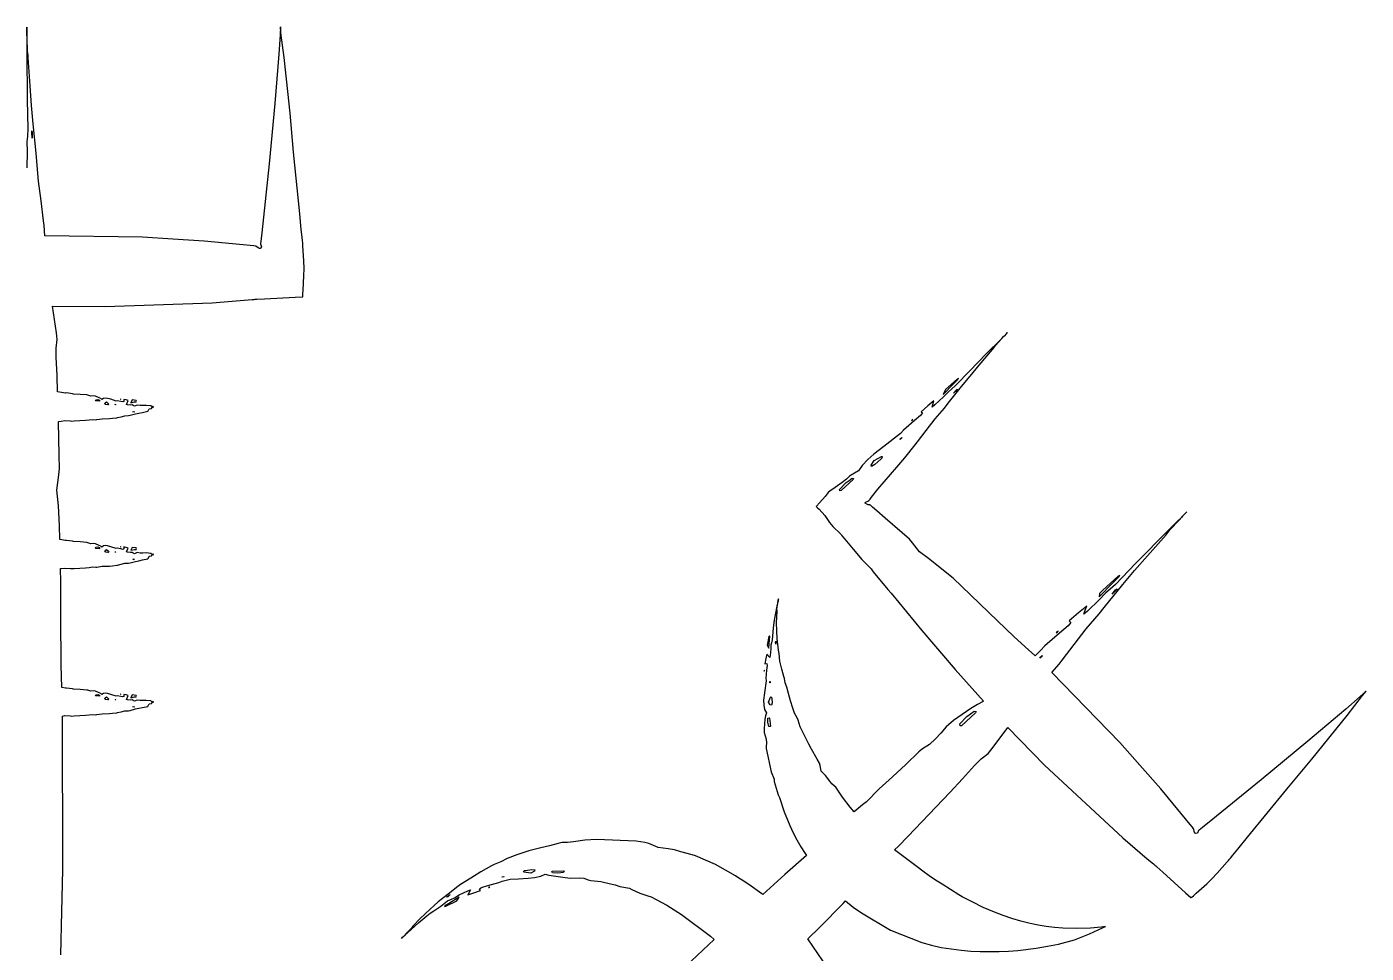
# Model space of a CAD drawing. Extents: x 0 to 225, y 0 to 227.
# Drawn here: x 112.3 to 204.6, y 162.8 to 226.7 of the extents above; entities that cross this region are included whole.
import ezdxf

# ---------------------------------------------------------------- set-up
doc = ezdxf.new("R2010")
doc.units = 0

msp = doc.modelspace()

# ---------------------------------------------------------------- linework, layer by layer
at = {"layer": 'Layer 1'}
for p, q in [((112.324, 226.654), (112.325998, 226.485649)), ((112.327991, 226.460836), (112.324, 226.654)), ((112.324, 226.654), (112.324, 226.654)), ((112.325998, 226.485649), (112.330531, 226.240635)), ((112.330531, 226.240635), (112.327991, 226.460836)), ((112.331, 226.241), (112.331923, 226.164755)), ((112.332, 226.185), (112.331, 226.241)), ((112.331, 226.241), (112.331, 226.241)), ((112.332128, 226.163572), (112.33136, 225.698662)), ((112.331923, 226.164755), (112.332075, 226.163256)), ((112.332075, 226.163256), (112.332, 226.185)), ((112.34465, 225.88737), (112.332128, 226.163572)), ((129.800491, 226.676414), (129.780057, 226.119266)), ((129.83314, 226.267221), (129.800491, 226.676414)), ((130.058449, 224.549501), (129.83314, 226.267221)), ((112.33136, 225.698662), (112.334279, 223.897862)), ((112.371998, 224.991194), (112.34465, 225.88737)), ((129.780057, 226.119266), (129.683034, 224.800126)), ((112.409793, 224.71833), (112.371998, 224.991194)), ((112.425315, 224.533311), (112.409793, 224.71833)), ((112.545923, 222.603031), (112.425315, 224.533311)), ((129.683034, 224.800126), (129.404947, 221.392416)), ((130.476349, 220.715171), (130.058449, 224.549501)), ((112.334279, 223.897862), (112.343959, 222.644552)), ((112.343959, 222.644552), (112.350873, 221.635142)), ((112.649628, 221.242791), (112.545923, 222.603031)), ((112.350873, 221.635142), (112.391279, 219.641642)), ((112.75149, 219.989591), (112.649628, 221.242791)), ((129.404947, 221.392416), (129.020465, 217.231336)), ((130.710799, 218.040931), (130.476349, 220.715171)), ((112.960746, 217.958521), (112.75149, 219.989591)), ((112.360398, 219.139205), (112.328056, 218.749614)), ((112.391279, 219.641642), (112.360398, 219.139205)), ((112.661333, 219.371946), (112.679, 219.504)), ((112.702201, 218.997107), (112.661333, 219.371946)), ((112.679, 219.504), (112.695056, 219.419384)), ((112.679, 219.504), (112.679, 219.504)), ((112.695056, 219.419384), (112.702201, 218.997107)), ((112.338196, 218.089389), (112.317072, 216.961629)), ((112.328056, 218.749614), (112.338196, 218.089389)), ((113.022894, 217.393476), (112.960746, 217.958521)), ((131.126701, 213.780331), (130.710799, 218.040931)), ((113.127138, 216.029856), (113.022894, 217.393476)), ((129.020465, 217.231336), (128.510922, 212.483706)), ((113.300442, 214.676486), (113.127138, 216.029856)), ((113.48335, 213.314016), (113.300442, 214.676486)), ((113.523524, 212.9729), (113.48335, 213.314016)), ((131.235938, 212.716151), (131.126701, 213.780331)), ((113.571, 212.260823), (113.523524, 212.9729)), ((128.510922, 212.483706), (128.466676, 212.077589)), ((131.291555, 212.184216), (131.235938, 212.716151)), ((120.29316, 212.168819), (113.571, 212.260823)), ((122.38111, 212.036304), (120.29316, 212.168819)), ((124.55441, 211.894911), (122.38111, 212.036304)), ((127.2232, 211.648667), (124.55441, 211.894911)), ((127.723599, 211.598773), (127.2232, 211.648667)), ((127.973724, 211.573728), (127.723599, 211.598773)), ((128.098864, 211.561206), (127.973724, 211.573728)), ((128.113381, 211.548455), (128.098864, 211.561206)), ((128.269786, 211.445094), (128.113381, 211.548455)), ((128.362663, 211.402343), (128.269786, 211.445094)), ((128.407062, 211.38817), (128.362663, 211.402343)), ((128.426346, 211.410257), (128.407062, 211.38817)), ((128.496789, 211.523106), (128.426346, 211.410257)), ((128.433258, 211.772921), (128.42888, 211.726868)), ((128.42888, 211.726868), (128.432645, 211.71377)), ((128.432645, 211.71377), (128.496789, 211.523106)), ((128.444397, 211.874479), (128.433258, 211.772921)), ((128.466676, 212.077589), (128.444397, 211.874479)), ((131.319902, 211.918267), (131.291555, 212.184216)), ((131.334267, 211.785292), (131.319902, 211.918267)), ((131.34141, 211.709656), (131.334267, 211.785292)), ((131.348324, 211.580638), (131.34141, 211.709656)), ((131.403942, 210.540308), (131.348324, 211.580638)), ((131.431981, 210.014785), (131.403942, 210.540308)), ((131.413851, 209.520874), (131.431981, 210.014785)), ((131.364764, 208.532899), (131.413851, 209.520874)), ((125.08891, 207.658422), (127.30262, 207.829192)), ((127.30262, 207.829192), (127.855871, 207.881197)), ((127.855871, 207.881197), (127.99416, 207.894295)), ((127.99416, 207.894295), (128.063305, 207.900825)), ((128.063305, 207.900825), (128.097874, 207.904127)), ((128.097874, 207.904127), (128.164552, 207.907469)), ((128.164552, 207.907469), (128.706746, 207.934356)), ((128.706746, 207.934356), (130.813816, 208.042165)), ((130.813816, 208.042165), (131.306536, 208.06809)), ((131.306536, 208.06809), (131.337185, 208.069744)), ((131.337185, 208.069744), (131.342333, 208.097359)), ((131.342333, 208.097359), (131.345559, 208.159699)), ((131.345559, 208.159699), (131.352013, 208.284261)), ((131.352013, 208.284261), (131.364764, 208.532899)), ((114.374374, 205.589066), (114.10251, 207.435466)), ((114.10251, 207.435466), (117.72969, 207.39398)), ((117.72969, 207.39398), (125.08891, 207.658422)), ((114.338512, 204.535454), (114.417622, 205.134833)), ((114.417622, 205.134833), (114.374374, 205.589066)), ((179.411217, 205.107341), (178.485659, 204.178249)), ((179.075779, 204.714139), (179.518303, 205.194568)), ((179.651625, 205.346403), (179.411217, 205.107341)), ((179.518303, 205.194568), (179.651625, 205.346403)), ((179.651934, 205.345698), (179.662842, 205.356529)), ((179.652318, 205.346158), (179.651934, 205.345698)), ((179.687, 205.382), (179.652318, 205.346158)), ((179.662842, 205.356529), (179.687, 205.382)), ((179.813845, 205.515735), (179.687127, 205.382106)), ((179.687127, 205.382106), (179.802587, 205.501446)), ((179.802587, 205.501446), (179.899, 205.604)), ((179.899, 205.604), (179.813845, 205.515735)), ((179.899, 205.604), (179.899, 205.604)), ((114.342187, 203.902343), (114.338512, 204.535454)), ((178.485659, 204.178249), (177.846598, 203.52655)), ((177.961397, 203.368998), (178.876855, 204.441468)), ((178.876855, 204.441468), (178.961626, 204.547287)), ((178.961626, 204.547287), (179.075779, 204.714139)), ((114.406638, 202.651993), (114.342187, 203.902343)), ((177.324834, 202.604682), (177.961397, 203.368998)), ((177.846598, 203.52655), (177.331139, 203.00245)), ((114.447966, 201.528773), (114.406638, 202.651993)), ((176.427552, 202.391672), (175.625404, 201.679979)), ((176.172, 202.062), (176.466758, 202.351303)), ((177.331139, 203.00245), (176.329719, 201.95079)), ((176.518122, 202.434076), (176.427552, 202.391672)), ((176.466758, 202.351303), (176.518122, 202.434076)), ((176.740507, 201.898328), (177.324834, 202.604682)), ((114.980096, 201.440624), (114.447966, 201.528773)), ((115.06498, 201.442428), (114.980096, 201.440624)), ((115.466669, 201.386265), (115.06498, 201.442428)), ((115.528047, 201.363143), (115.466669, 201.386265)), ((115.993651, 201.342479), (115.528047, 201.363143)), ((116.456334, 201.303569), (115.993651, 201.342479)), ((116.519094, 201.288628), (116.456334, 201.303569)), ((116.722435, 201.21803), (116.519094, 201.288628)), ((116.930924, 201.241652), (116.722435, 201.21803)), ((117.053298, 201.216534), (116.930924, 201.241652)), ((175.480791, 201.339935), (176.172, 202.062)), ((175.625404, 201.679979), (175.480791, 201.339935)), ((175.829932, 201.531893), (175.496267, 201.185629)), ((175.814793, 200.732288), (176.740507, 201.898328)), ((176.051059, 201.711996), (175.829932, 201.531893)), ((176.329719, 201.95079), (176.051059, 201.711996)), ((176.172, 202.062), (176.172, 202.062)), ((176.409056, 201.642802), (176.194384, 201.422562)), ((176.194384, 201.422562), (176.363, 201.64)), ((176.363, 201.64), (176.442779, 201.69623)), ((176.363, 201.64), (176.363, 201.64)), ((176.442779, 201.69623), (176.409056, 201.642802)), ((117.318093, 201.108564), (117.053298, 201.216534)), ((117.065001, 200.923993), (117.08, 200.98)), ((117.07629, 200.899832), (117.065001, 200.923993)), ((117.32311, 200.879013), (117.07629, 200.899832)), ((117.08, 200.98), (117.080668, 200.980046)), ((117.080668, 200.980046), (117.211108, 200.995794)), ((117.211108, 200.995794), (117.326875, 200.95823)), ((117.416422, 201.055292), (117.318093, 201.108564)), ((117.338474, 200.900462), (117.32311, 200.879013)), ((117.326875, 200.95823), (117.338474, 200.900462)), ((117.494934, 200.993184), (117.416422, 201.055292)), ((117.604631, 201.070541), (117.494934, 200.993184)), ((117.746671, 201.092009), (117.604631, 201.070541)), ((117.707206, 200.699768), (117.723, 200.762)), ((117.724292, 200.653146), (117.707206, 200.699768)), ((117.722957, 200.761606), (117.812757, 200.824792)), ((117.723, 200.762), (117.722957, 200.761606)), ((117.773577, 200.647108), (117.724292, 200.653146)), ((117.890017, 201.073383), (117.746671, 201.092009)), ((117.914389, 200.625904), (117.773577, 200.647108)), ((117.812757, 200.824792), (117.959637, 200.698613)), ((118.109182, 201.007893), (117.890017, 201.073383)), ((117.937587, 200.626827), (117.914389, 200.625904)), ((117.965245, 200.668001), (117.937587, 200.626827)), ((117.959637, 200.698613), (117.965245, 200.668001)), ((118.474612, 200.887285), (118.109182, 201.007893)), ((118.401726, 200.641229), (118.405, 200.661)), ((118.442519, 200.63666), (118.401726, 200.641229)), ((118.405, 200.661), (118.405652, 200.661397)), ((118.405652, 200.661397), (118.445905, 200.659167)), ((118.445905, 200.659167), (118.442519, 200.63666)), ((118.556656, 200.911906), (118.474612, 200.887285)), ((118.805011, 200.861975), (118.556656, 200.911906)), ((118.791931, 201.019998), (118.774877, 201.012852)), ((118.774877, 201.012852), (118.797, 200.994)), ((118.808675, 201.009556), (118.791931, 201.019998)), ((118.797, 200.994), (118.808675, 201.009556)), ((118.797, 200.994), (118.797, 200.994)), ((118.9502, 200.827522), (118.805011, 200.861975)), ((119.004819, 200.86405), (118.9502, 200.827522)), ((119.159759, 200.965796), (119.001432, 200.99856)), ((119.001432, 200.99856), (119.004819, 200.86405)), ((119.295652, 200.925312), (119.159759, 200.965796)), ((119.197018, 200.651337), (119.295652, 200.925312)), ((119.257397, 200.633015), (119.197018, 200.651337)), ((119.466193, 200.609661), (119.257397, 200.633015)), ((119.588488, 200.62095), (119.466193, 200.609661)), ((119.578, 200.968), (119.49081, 200.769652)), ((119.49081, 200.769652), (119.744928, 200.825769)), ((119.850172, 200.926596), (119.578, 200.968)), ((119.578, 200.968), (119.578, 200.968)), ((119.660621, 200.578586), (119.588488, 200.62095)), ((119.75365, 200.532417), (119.660621, 200.578586)), ((119.744928, 200.825769), (119.84994, 200.834066)), ((119.937287, 200.611832), (119.75365, 200.532417)), ((119.84994, 200.834066), (119.874062, 200.874856)), ((119.874062, 200.874856), (119.850172, 200.926596)), ((120.122768, 200.574468), (119.937287, 200.611832)), ((120.30967, 200.578614), (120.122768, 200.574468)), ((120.541741, 200.59106), (120.30967, 200.578614)), ((120.875138, 200.556758), (120.541741, 200.59106)), ((120.693612, 200.213453), (120.744161, 200.359065)), ((120.744161, 200.359065), (120.910091, 200.382726)), ((120.961021, 200.479672), (120.875138, 200.556758)), ((120.910091, 200.382726), (120.961021, 200.479672)), ((120.961088, 200.481952), (120.960626, 200.479265)), ((120.960626, 200.479265), (120.964859, 200.473621)), ((120.968, 200.476), (120.961088, 200.481952)), ((120.964859, 200.473621), (120.968, 200.476)), ((121.020888, 200.508989), (120.968265, 200.476226)), ((120.968265, 200.476226), (121.016279, 200.435126)), ((121.016279, 200.435126), (121.052, 200.473)), ((121.052, 200.473), (121.020888, 200.508989)), ((121.052, 200.473), (121.052, 200.473)), ((174.423252, 200.554018), (173.947663, 200.149295)), ((174.837193, 200.896133), (174.423252, 200.554018)), ((174.723156, 200.461373), (174.837193, 200.896133)), ((174.902452, 200.61797), (174.723156, 200.461373)), ((175.496267, 201.185629), (174.902452, 200.61797)), ((174.910243, 199.650515), (175.558908, 200.406226)), ((175.558908, 200.406226), (175.814793, 200.732288)), ((114.4946, 199.48201), (114.693101, 199.5059)), ((114.545992, 197.15457), (114.4946, 199.48201)), ((114.693101, 199.5059), (114.94576, 199.540929)), ((114.94576, 199.540929), (115.338232, 199.520841)), ((115.338232, 199.520841), (115.419969, 199.505516)), ((115.419969, 199.505516), (115.589968, 199.515464)), ((115.589968, 199.515464), (116.374827, 199.562248)), ((116.374827, 199.562248), (116.607821, 199.585108)), ((116.607821, 199.585108), (116.839353, 199.617335)), ((116.839353, 199.617335), (117.067507, 199.594444)), ((117.067507, 199.594444), (117.151626, 199.610728)), ((117.151626, 199.610728), (117.507991, 199.670034)), ((117.507991, 199.670034), (118.017151, 199.68559)), ((118.017151, 199.68559), (118.228558, 199.702106)), ((118.228558, 199.702106), (118.518781, 199.740553)), ((118.518781, 199.740553), (118.581999, 199.74977)), ((118.581999, 199.74977), (118.834274, 199.810152)), ((118.834274, 199.810152), (119.084859, 199.873988)), ((119.084859, 199.873988), (119.337366, 199.880673)), ((119.337366, 199.880673), (119.441994, 199.905484)), ((119.441994, 199.905484), (119.818024, 200.002046)), ((119.634302, 200.141213), (119.703, 200.172)), ((119.712505, 200.123775), (119.634302, 200.141213)), ((119.703, 200.172), (119.703672, 200.172134)), ((119.703672, 200.172134), (119.728177, 200.140022)), ((119.728177, 200.140022), (119.712505, 200.123775)), ((119.818024, 200.002046), (120.050095, 200.046524)), ((120.050095, 200.046524), (120.301987, 200.103448)), ((120.301987, 200.103448), (120.659351, 200.180038)), ((120.659351, 200.180038), (120.693612, 200.213453)), ((173.480523, 199.523753), (172.737715, 198.885268)), ((173.331614, 199.602549), (173.28752, 199.551348)), ((173.28752, 199.551348), (173.364566, 199.59748)), ((173.387, 199.64), (173.331614, 199.602549)), ((173.364566, 199.59748), (173.387, 199.64)), ((173.387, 199.64), (173.387, 199.64)), ((173.916014, 199.895789), (173.480523, 199.523753)), ((174.046491, 200.069172), (173.916014, 199.895789)), ((173.947663, 200.149295), (174.046491, 200.069172)), ((174.305021, 198.861888), (174.910243, 199.650515)), ((172.523582, 198.642712), (171.382562, 197.751413)), ((172.737715, 198.885268), (172.523582, 198.642712)), ((173.697612, 198.066076), (174.305021, 198.861888)), ((171.382562, 197.751413), (170.69641, 197.218403)), ((172.509959, 198.274109), (172.624, 198.384)), ((172.515223, 198.246993), (172.509959, 198.274109)), ((172.632526, 198.356729), (172.515223, 198.246993)), ((172.624, 198.384), (172.632526, 198.356729)), ((172.822908, 196.974896), (173.541744, 197.870609)), ((173.541744, 197.870609), (173.697612, 198.066076)), ((114.565813, 196.236575), (114.545992, 197.15457)), ((170.268141, 196.849324), (169.88128, 196.446212)), ((170.69641, 197.218403), (170.268141, 196.849324)), ((170.51192, 196.475), (170.705584, 196.780895)), ((170.705584, 196.780895), (171.232679, 197.070429)), ((171.172224, 196.879531), (170.760702, 196.507647)), ((171.235792, 196.944789), (171.172224, 196.879531)), ((171.232679, 197.070429), (171.275969, 197.058674)), ((171.275969, 197.058674), (171.235792, 196.944789)), ((172.289396, 196.332494), (172.822908, 196.974896)), ((114.388343, 194.737926), (114.535161, 195.795439)), ((114.535161, 195.795439), (114.565813, 196.236575)), ((169.023436, 195.710245), (168.924611, 195.612415)), ((169.358371, 195.922264), (169.023436, 195.710245)), ((169.643793, 196.073716), (169.358371, 195.922264)), ((169.88128, 196.446212), (169.643793, 196.073716)), ((170.512, 196.475), (170.51192, 196.475)), ((170.526133, 196.373137), (170.512, 196.475)), ((170.760702, 196.507647), (170.526133, 196.373137)), ((170.979506, 194.810454), (172.289396, 196.332494)), ((167.856782, 194.814009), (167.690505, 194.701315)), ((168.51566, 195.267147), (167.856782, 194.814009)), ((168.326861, 194.780784), (168.792462, 195.264019)), ((168.354208, 194.69158), (168.326861, 194.780784)), ((169.27106, 195.491789), (168.430603, 194.715893)), ((168.811838, 195.511241), (168.51566, 195.267147)), ((168.792462, 195.264019), (168.985663, 195.422535)), ((168.924611, 195.612415), (168.811838, 195.511241)), ((168.985663, 195.422535), (169.20145, 195.582357)), ((169.20145, 195.582357), (169.292709, 195.555473)), ((169.292709, 195.555473), (169.271, 195.492)), ((169.271, 195.492), (169.27106, 195.491789)), ((170.535797, 194.265438), (170.979506, 194.810454)), ((114.494984, 193.675609), (114.388343, 194.737926)), ((166.959606, 193.86458), (166.743511, 193.64261)), ((167.331798, 194.308326), (166.959606, 193.86458)), ((167.546546, 194.575774), (167.331798, 194.308326)), ((167.690505, 194.701315), (167.546546, 194.575774)), ((168.430603, 194.715893), (168.354208, 194.69158)), ((170.09951, 193.857085), (170.123056, 193.92676)), ((170.249731, 193.763001), (170.09951, 193.857085)), ((170.123056, 193.92676), (170.226417, 193.961942)), ((170.226417, 193.961942), (170.284221, 193.988273)), ((170.284221, 193.988273), (170.349519, 194.025129)), ((170.349519, 194.025129), (170.357893, 194.030545)), ((170.357893, 194.030545), (170.362925, 194.034674)), ((170.362925, 194.034674), (170.376189, 194.052493)), ((170.376189, 194.052493), (170.429247, 194.12365)), ((170.429247, 194.12365), (170.535797, 194.265438)), ((114.565121, 192.311099), (114.494984, 193.675609)), ((166.743511, 193.64261), (166.718853, 193.614896)), ((166.718853, 193.614896), (166.742015, 193.587521)), ((166.742015, 193.587521), (166.800203, 193.533173)), ((166.800203, 193.533173), (166.930491, 193.426911)), ((166.930491, 193.426911), (167.326494, 192.991883)), ((167.326494, 192.991883), (167.634271, 192.528161)), ((170.298126, 193.746426), (170.249731, 193.763001)), ((170.336689, 193.738707), (170.298126, 193.746426)), ((170.406056, 193.726109), (170.336689, 193.738707)), ((170.41927, 193.723515), (170.406056, 193.726109)), ((170.451805, 193.701502), (170.41927, 193.723515)), ((170.598606, 193.575459), (170.451805, 193.701502)), ((170.89221, 193.323339), (170.598606, 193.575459)), ((171.477575, 192.817253), (170.89221, 193.323339)), ((191.963, 192.944), (191.912722, 192.892511)), ((191.927127, 192.906741), (191.963, 192.944)), ((192.134773, 193.122892), (191.962465, 192.944076)), ((191.962465, 192.944076), (192.118717, 193.103994)), ((192.118717, 193.103994), (192.252, 193.243)), ((192.252, 193.243), (192.134773, 193.122892)), ((192.252, 193.243), (192.252, 193.243)), ((114.59677, 191.338912), (114.565121, 192.311099)), ((167.634271, 192.528161), (167.878173, 192.238821)), ((167.878173, 192.238821), (168.38549, 191.733542)), ((172.645345, 191.802063), (171.477575, 192.817253)), ((191.582607, 192.564523), (190.315357, 191.293183)), ((190.94708, 191.818088), (191.112665, 192.037157)), ((191.112665, 192.037157), (191.72503, 192.688108)), ((191.911051, 192.891929), (191.582607, 192.564523)), ((191.72503, 192.688108), (191.911051, 192.891929)), ((191.911994, 192.891648), (191.927127, 192.906741)), ((191.912722, 192.892511), (191.911994, 192.891648)), ((114.980101, 191.274805), (114.59677, 191.338912)), ((115.064985, 191.276591), (114.980101, 191.274805)), ((115.466674, 191.220429), (115.064985, 191.276591)), ((115.528051, 191.197326), (115.466674, 191.220429)), ((115.993655, 191.176662), (115.528051, 191.197326)), ((116.456338, 191.137752), (115.993655, 191.176662)), ((116.519099, 191.122794), (116.456338, 191.137752)), ((116.72244, 191.052219), (116.519099, 191.122794)), ((116.930929, 191.075841), (116.72244, 191.052219)), ((117.053303, 191.050701), (116.930929, 191.075841)), ((168.38549, 191.733542), (168.433079, 191.68121)), ((168.433079, 191.68121), (168.47049, 191.638208)), ((168.47049, 191.638208), (168.544122, 191.551193)), ((168.544122, 191.551193), (168.687852, 191.374065)), ((168.687852, 191.374065), (169.270375, 190.672704)), ((173.149473, 191.360755), (172.645345, 191.802063)), ((173.366259, 191.123189), (173.149473, 191.360755)), ((173.837815, 190.501425), (173.366259, 191.123189)), ((190.315357, 191.293183), (189.438775, 190.402998)), ((189.552307, 190.230915), (190.827627, 191.676695)), ((190.827627, 191.676695), (190.94708, 191.818088)), ((117.318098, 190.942731), (117.053303, 191.050701)), ((117.065005, 190.758216), (117.08, 190.814)), ((117.076294, 190.734038), (117.065005, 190.758216)), ((117.323114, 190.713218), (117.076294, 190.734038)), ((117.08, 190.814), (117.080672, 190.814254)), ((117.080672, 190.814254), (117.211112, 190.829982)), ((117.211112, 190.829982), (117.326879, 190.792418)), ((117.416427, 190.889456), (117.318098, 190.942731)), ((117.338478, 190.734667), (117.323114, 190.713218)), ((117.326879, 190.792418), (117.338478, 190.734667)), ((117.494938, 190.827367), (117.416427, 190.889456)), ((117.604635, 190.904724), (117.494938, 190.827367)), ((117.746675, 190.926173), (117.604635, 190.904724)), ((117.70721, 190.533953), (117.723, 190.596)), ((117.724297, 190.487335), (117.70721, 190.533953)), ((117.722961, 190.595814), (117.812761, 190.658997)), ((117.723, 190.596), (117.722961, 190.595814)), ((117.773581, 190.481313), (117.724297, 190.487335)), ((117.890021, 190.907563), (117.746675, 190.926173)), ((117.914393, 190.460093), (117.773581, 190.481313)), ((117.812761, 190.658997), (117.959641, 190.532821)), ((118.109186, 190.842057), (117.890021, 190.907563)), ((117.937591, 190.461016), (117.914393, 190.460093)), ((117.965249, 190.502189), (117.937591, 190.461016)), ((117.959641, 190.532821), (117.965249, 190.502189)), ((118.474616, 190.721449), (118.109186, 190.842057)), ((118.40173, 190.475418), (118.405, 190.496)), ((118.442523, 190.470849), (118.40173, 190.475418)), ((118.405, 190.496), (118.405656, 190.495603)), ((118.405656, 190.495603), (118.445909, 190.493376)), ((118.445909, 190.493376), (118.442523, 190.470849)), ((118.556661, 190.74609), (118.474616, 190.721449)), ((118.805016, 190.696156), (118.556661, 190.74609)), ((118.791931, 190.854004), (118.774877, 190.846861)), ((118.774877, 190.846861), (118.797, 190.828)), ((118.808675, 190.843539), (118.791931, 190.854004)), ((118.797, 190.828), (118.808675, 190.843539)), ((118.797, 190.828), (118.797, 190.828)), ((118.950205, 190.661702), (118.805016, 190.696156)), ((119.004823, 190.698211), (118.950205, 190.661702)), ((119.159764, 190.799958), (119.001437, 190.832741)), ((119.001437, 190.832741), (119.004823, 190.698211)), ((119.295657, 190.759496), (119.159764, 190.799958)), ((119.197023, 190.485498), (119.295657, 190.759496)), ((119.257401, 190.467195), (119.197023, 190.485498)), ((119.466197, 190.443825), (119.257401, 190.467195)), ((119.588492, 190.455136), (119.466197, 190.443825)), ((119.578, 190.802), (119.49081, 190.603652)), ((119.49081, 190.603652), (119.744928, 190.659789)), ((119.850172, 190.760613), (119.578, 190.802)), ((119.578, 190.802), (119.578, 190.802)), ((119.660625, 190.412769), (119.588492, 190.455136)), ((119.753654, 190.3666), (119.660625, 190.412769)), ((119.744928, 190.659789), (119.84994, 190.668064)), ((119.937291, 190.446009), (119.753654, 190.3666)), ((119.84994, 190.668064), (119.874062, 190.708876)), ((119.874062, 190.708876), (119.850172, 190.760613)), ((120.122772, 190.408651), (119.937291, 190.446009)), ((120.309674, 190.4128), (120.122772, 190.408651)), ((120.541745, 190.425246), (120.309674, 190.4128)), ((120.875142, 190.390925), (120.541745, 190.425246)), ((120.693617, 190.047641), (120.744165, 190.193268)), ((120.744165, 190.193268), (120.910095, 190.21689)), ((120.961025, 190.313836), (120.875142, 190.390925)), ((120.910095, 190.21689), (120.961025, 190.313836)), ((120.961088, 190.315927), (120.960626, 190.313237)), ((120.960626, 190.313237), (120.964859, 190.307612)), ((120.968, 190.31), (120.961088, 190.315927)), ((120.964859, 190.307612), (120.968, 190.31)), ((121.020888, 190.342972), (120.968265, 190.310206)), ((120.968265, 190.310206), (121.016279, 190.269109)), ((121.016279, 190.269109), (121.052, 190.307)), ((121.052, 190.307), (121.020888, 190.342972)), ((121.052, 190.307), (121.052, 190.307)), ((169.270375, 190.672704), (169.858954, 189.969129)), ((174.469619, 190.043409), (173.837815, 190.501425)), ((188.666886, 189.198825), (189.552307, 190.230915)), ((189.438775, 190.402998), (188.732227, 189.68662)), ((114.654926, 189.337345), (114.693105, 189.340071)), ((114.673287, 188.429203), (114.654926, 189.337345)), ((114.693105, 189.340071), (114.945764, 189.37512)), ((114.945764, 189.37512), (115.338236, 189.355032)), ((115.338236, 189.355032), (115.419973, 189.339707)), ((115.419973, 189.339707), (115.589972, 189.349636)), ((115.589972, 189.349636), (116.374831, 189.396436)), ((116.374831, 189.396436), (116.607825, 189.419296)), ((116.607825, 189.419296), (116.839357, 189.451523)), ((116.839357, 189.451523), (117.067511, 189.428649)), ((117.067511, 189.428649), (117.15163, 189.444917)), ((117.15163, 189.444917), (117.507995, 189.50422)), ((117.507995, 189.50422), (118.017155, 189.519796)), ((118.017155, 189.519796), (118.228562, 189.536272)), ((118.228562, 189.536272), (118.518785, 189.574741)), ((118.518785, 189.574741), (118.582003, 189.583959)), ((118.582003, 189.583959), (118.834278, 189.64432)), ((118.834278, 189.64432), (119.084863, 189.708156)), ((119.084863, 189.708156), (119.33737, 189.714839)), ((119.33737, 189.714839), (119.441998, 189.739652)), ((119.441998, 189.739652), (119.818028, 189.836234)), ((119.634306, 189.975399), (119.703, 190.006)), ((119.712509, 189.957981), (119.634306, 189.975399)), ((119.703, 190.006), (119.703676, 190.00634)), ((119.703676, 190.00634), (119.728181, 189.974209)), ((119.728181, 189.974209), (119.712509, 189.957981)), ((119.818028, 189.836234), (120.050099, 189.880693)), ((120.050099, 189.880693), (120.301991, 189.937637)), ((120.301991, 189.937637), (120.659355, 190.014226)), ((120.659355, 190.014226), (120.693617, 190.047641)), ((169.858954, 189.969129), (170.502555, 189.315244)), ((170.502555, 189.315244), (170.639599, 189.110788)), ((175.240156, 189.408669), (174.469619, 190.043409)), ((175.952656, 188.832888), (175.240156, 189.408669)), ((188.732227, 189.68662), (187.355657, 188.25301)), ((114.66184, 186.020113), (114.673287, 188.429203)), ((170.639599, 189.110788), (171.655499, 187.892218)), ((176.150542, 188.681668), (175.952656, 188.832888)), ((177.362912, 187.533508), (176.150542, 188.681668)), ((186.22183, 187.388748), (187.174, 188.371)), ((187.534861, 188.811214), (186.444221, 187.829731)), ((187.174, 188.371), (187.577764, 188.766735)), ((187.174, 188.371), (187.174, 188.371)), ((187.652508, 188.875532), (187.534861, 188.811214)), ((187.577764, 188.766735), (187.652508, 188.875532)), ((187.855597, 188.243518), (188.666886, 189.198825)), ((171.655499, 187.892218), (171.88807, 187.652578)), ((171.88807, 187.652578), (174.00352, 185.065568)), ((178.617562, 186.307108), (177.362912, 187.533508)), ((186.250635, 187.617097), (186.22183, 187.388748)), ((186.682143, 187.669027), (186.223992, 187.196511)), ((186.444221, 187.829731), (186.250635, 187.617097)), ((186.571907, 186.664058), (187.855597, 188.243518)), ((186.979664, 187.920727), (186.682143, 187.669027)), ((187.355657, 188.25301), (186.979664, 187.920727)), ((187.415499, 187.881674), (187.12297, 187.578966)), ((187.12297, 187.578966), (187.358, 187.872)), ((187.358, 187.872), (187.35823, 187.87209)), ((187.35823, 187.87209), (187.463818, 187.952693)), ((187.463818, 187.952693), (187.415499, 187.881674)), ((164.04152, 186.865114), (163.883193, 186.14862)), ((164.017732, 186.575546), (164.071506, 186.937329)), ((164.029867, 186.45951), (164.017732, 186.575546)), ((164.027985, 186.383228), (164.029867, 186.45951)), ((164.084, 187.05), (164.04152, 186.865114)), ((164.071506, 186.937329), (164.084, 187.05)), ((164.089, 187.078), (164.083697, 187.050593)), ((164.083697, 187.050593), (164.084, 187.05)), ((164.084, 187.05), (164.085922, 187.058393)), ((164.085922, 187.058393), (164.089, 187.078)), ((164.107094, 187.179495), (164.089235, 187.077785)), ((164.089235, 187.077785), (164.106978, 187.169104)), ((164.106978, 187.169104), (164.12, 187.247)), ((164.12, 187.247), (164.107094, 187.179495)), ((164.12, 187.247), (164.12, 187.247)), ((185.361694, 186.760447), (184.799951, 186.287353)), ((185.170991, 186.199932), (185.253826, 186.47808)), ((185.253826, 186.47808), (185.361694, 186.760447)), ((186.223992, 187.196511), (185.414122, 186.416602)), ((186.217541, 186.221864), (186.571907, 186.664058)), ((114.690187, 182.695733), (114.66184, 186.020113)), ((163.808754, 185.643443), (163.750602, 185.23653)), ((163.883193, 186.14862), (163.808754, 185.643443)), ((163.995069, 185.595964), (164.027985, 186.383228)), ((163.999486, 185.042383), (163.995069, 185.595964)), ((180.368812, 184.634608), (178.617562, 186.307108)), ((184.270858, 185.637057), (184.08749, 185.404506)), ((184.799951, 186.287353), (184.152057, 185.730221)), ((184.152057, 185.730221), (184.270858, 185.637057)), ((185.414122, 186.416602), (185.170991, 186.199932)), ((185.330046, 185.187064), (186.217541, 186.221864)), ((163.468268, 184.665401), (163.34816, 184.067841)), ((163.507062, 184.71449), (163.468268, 184.665401)), ((163.498649, 184.427378), (163.524193, 184.658777)), ((163.524193, 184.658777), (163.507062, 184.71449)), ((163.750602, 185.23653), (163.690452, 184.427467)), ((164.028868, 184.534031), (163.999486, 185.042383)), ((174.00352, 185.065568), (176.28659, 182.395588)), ((181.358706, 183.73513), (180.368812, 184.634608)), ((183.49475, 184.891929), (182.4815, 184.014501)), ((183.310141, 184.981744), (183.24876, 184.912741)), ((183.24876, 184.912741), (183.352313, 184.977807)), ((183.385, 185.034), (183.310141, 184.981744)), ((183.352313, 184.977807), (183.385, 185.034)), ((183.385, 185.034), (183.385, 185.034)), ((184.08749, 185.404506), (183.49475, 184.891929)), ((184.498589, 184.110634), (185.330046, 185.187064)), ((163.34816, 184.067841), (163.468, 183.865)), ((163.468, 183.865), (163.498649, 184.427378)), ((163.468, 183.865), (163.468, 183.865)), ((163.583482, 183.802579), (163.547989, 183.344273)), ((163.59969, 184.071082), (163.583482, 183.802579)), ((163.643361, 184.22666), (163.59969, 184.071082)), ((163.690452, 184.427467), (163.643361, 184.22666)), ((163.921694, 184.295854), (163.943205, 184.346998)), ((163.94209, 184.14329), (163.921694, 184.295854)), ((163.953929, 184.311949), (163.942, 184.144)), ((163.942, 184.144), (163.94209, 184.14329)), ((163.943205, 184.346998), (163.953929, 184.311949)), ((164.12282, 183.716403), (164.028868, 184.534031)), ((164.165876, 183.490592), (164.12282, 183.716403)), ((181.793122, 183.343428), (181.358706, 183.73513)), ((182.184631, 183.686311), (181.809981, 183.326565)), ((182.4815, 184.014501), (182.184631, 183.686311)), ((183.667479, 183.021084), (184.498589, 184.110634)), ((163.248061, 183.137566), (163.187488, 182.78408)), ((163.187488, 182.78408), (163.31424, 182.790399)), ((163.307892, 183.439261), (163.248061, 183.137566)), ((163.52798, 183.211838), (163.307892, 183.439261)), ((163.31424, 182.790399), (163.340974, 182.66862)), ((163.547989, 183.344273), (163.52798, 183.211838)), ((164.225642, 182.951607), (164.165876, 183.490592)), ((164.348936, 182.421707), (164.225642, 182.951607)), ((181.809981, 183.326565), (181.793122, 183.343428)), ((182.142, 183.206), (182.297981, 183.356568)), ((182.147147, 183.170914), (182.142, 183.206)), ((182.142, 183.206), (182.142, 183.206)), ((182.307277, 183.321595), (182.147147, 183.170914)), ((182.297981, 183.356568), (182.307277, 183.321595)), ((183.455381, 182.752237), (183.667479, 183.021084)), ((114.738198, 181.149453), (114.690187, 182.695733)), ((163.151944, 182.353004), (163.140497, 182.315305)), ((163.140497, 182.315305), (163.146796, 182.276894)), ((163.146796, 182.276894), (163.167, 182.327)), ((163.167, 182.327), (163.151944, 182.353004)), ((163.167, 182.327), (163.167, 182.327)), ((163.300682, 182.345211), (163.245564, 181.788576)), ((163.340974, 182.66862), (163.300682, 182.345211)), ((164.500156, 181.896167), (164.348936, 182.421707)), ((164.532459, 181.765574), (164.500156, 181.896167)), ((176.28659, 182.395588), (178.25858, 180.213048)), ((182.957321, 182.181392), (183.455381, 182.752237)), ((187.643191, 177.365422), (182.957321, 182.181392)), ((114.980105, 181.108988), (114.738198, 181.149453)), ((115.064989, 181.110774), (114.980105, 181.108988)), ((115.466678, 181.054612), (115.064989, 181.110774)), ((115.528056, 181.031509), (115.466678, 181.054612)), ((115.99366, 181.010865), (115.528056, 181.031509)), ((116.456343, 180.971935), (115.99366, 181.010865)), ((116.519103, 180.956977), (116.456343, 180.971935)), ((116.722444, 180.886422), (116.519103, 180.956977)), ((163.271875, 181.605939), (163.160332, 180.774753)), ((163.245564, 181.788576), (163.271875, 181.605939)), ((163.526535, 181.467035), (163.526496, 181.556011)), ((163.526496, 181.556011), (163.552, 181.55)), ((163.549697, 181.459776), (163.526535, 181.467035)), ((163.552, 181.55), (163.549697, 181.459776)), ((163.552, 181.55), (163.552, 181.55)), ((164.573663, 181.464133), (164.532459, 181.765574)), ((164.696037, 181.17172), (164.573663, 181.464133)), ((164.815135, 180.744046), (164.696037, 181.17172)), ((116.930933, 180.910044), (116.722444, 180.886422)), ((117.053307, 180.884887), (116.930933, 180.910044)), ((117.318102, 180.776934), (117.053307, 180.884887)), ((117.065009, 180.592421), (117.08, 180.649)), ((117.076298, 180.568221), (117.065009, 180.592421)), ((117.323118, 180.547404), (117.076298, 180.568221)), ((117.08, 180.649), (117.080676, 180.64844)), ((117.080676, 180.64844), (117.211116, 180.664188)), ((117.211116, 180.664188), (117.326883, 180.626624)), ((117.416431, 180.723642), (117.318102, 180.776934)), ((117.338482, 180.568876), (117.323118, 180.547404)), ((117.326883, 180.626624), (117.338482, 180.568876)), ((117.494943, 180.661553), (117.416431, 180.723642)), ((117.60464, 180.73893), (117.494943, 180.661553)), ((117.74668, 180.760361), (117.60464, 180.73893)), ((117.707214, 180.368165), (117.723, 180.43)), ((117.724296, 180.321542), (117.707214, 180.368165)), ((117.722965, 180.430023), (117.812765, 180.493189)), ((117.723, 180.43), (117.722965, 180.430023)), ((117.773585, 180.315525), (117.724296, 180.321542)), ((117.890026, 180.741771), (117.74668, 180.760361)), ((117.914397, 180.294302), (117.773585, 180.315525)), ((117.812765, 180.493189), (117.959645, 180.367013)), ((118.109191, 180.676262), (117.890026, 180.741771)), ((117.937595, 180.295225), (117.914397, 180.294302)), ((117.965253, 180.336401), (117.937595, 180.295225)), ((117.959645, 180.367013), (117.965253, 180.336401)), ((118.474621, 180.555657), (118.109191, 180.676262)), ((118.401734, 180.309609), (118.405, 180.33)), ((118.442527, 180.305057), (118.401734, 180.309609)), ((118.405, 180.33), (118.40566, 180.329814)), ((118.40566, 180.329814), (118.445913, 180.327584)), ((118.445913, 180.327584), (118.442527, 180.305057)), ((118.556666, 180.580278), (118.474621, 180.555657)), ((118.805021, 180.530345), (118.556666, 180.580278)), ((118.791931, 180.68899), (118.774877, 180.681847)), ((118.774877, 180.681847), (118.797, 180.663)), ((118.808675, 180.678522), (118.791931, 180.68899)), ((118.797, 180.663), (118.808675, 180.678522)), ((118.797, 180.663), (118.797, 180.663)), ((118.95021, 180.495913), (118.805021, 180.530345)), ((119.004828, 180.532422), (118.95021, 180.495913)), ((119.159768, 180.634169), (119.001441, 180.666952)), ((119.001441, 180.666952), (119.004828, 180.532422)), ((119.295661, 180.593704), (119.159768, 180.634169)), ((119.197027, 180.319709), (119.295661, 180.593704)), ((119.257406, 180.301407), (119.197027, 180.319709)), ((119.466202, 180.278033), (119.257406, 180.301407)), ((119.588497, 180.289345), (119.466202, 180.278033)), ((119.578, 180.636), (119.49081, 180.437652)), ((119.49081, 180.437652), (119.744928, 180.493789)), ((119.850172, 180.594615), (119.578, 180.636)), ((119.578, 180.636), (119.578, 180.636)), ((119.66063, 180.24696), (119.588497, 180.289345)), ((119.753659, 180.200792), (119.66063, 180.24696)), ((119.744928, 180.493789), (119.84994, 180.502047)), ((119.937296, 180.280216), (119.753659, 180.200792)), ((119.84994, 180.502047), (119.874062, 180.542859)), ((119.874062, 180.542859), (119.850172, 180.594615)), ((120.122777, 180.242871), (119.937296, 180.280216)), ((120.309679, 180.247), (120.122777, 180.242871)), ((120.54175, 180.259443), (120.309679, 180.247)), ((120.875147, 180.225145), (120.54175, 180.259443)), ((120.693621, 179.881841), (120.74417, 180.027468)), ((120.74417, 180.027468), (120.9101, 180.05109)), ((120.96103, 180.148036), (120.875147, 180.225145)), ((120.9101, 180.05109), (120.96103, 180.148036)), ((120.961088, 180.149927), (120.960626, 180.147237)), ((120.960626, 180.147237), (120.964859, 180.141629)), ((120.968, 180.144), (120.961088, 180.149927)), ((120.964859, 180.141629), (120.968, 180.144)), ((121.020888, 180.176989), (120.968265, 180.144226)), ((120.968265, 180.144226), (121.016279, 180.103109)), ((121.016279, 180.103109), (121.052, 180.141)), ((121.052, 180.141), (121.020888, 180.176989)), ((121.052, 180.141), (121.052, 180.141)), ((163.160332, 180.774753), (163.100989, 180.269183)), ((163.100989, 180.269183), (163.103292, 179.941069)), ((163.432803, 180.136214), (163.565165, 180.481191)), ((163.543434, 179.949485), (163.432803, 180.136214)), ((163.565165, 180.481191), (163.602616, 180.498053)), ((163.602616, 180.498053), (163.660308, 180.443263)), ((163.676858, 180.081231), (163.631, 179.927)), ((163.660308, 180.443263), (163.666415, 180.392638)), ((163.666415, 180.392638), (163.676858, 180.081231)), ((164.958786, 180.234582), (164.815135, 180.744046)), ((165.107085, 179.729455), (164.958786, 180.234582)), ((178.227535, 180.185241), (177.835373, 179.979326)), ((178.25858, 180.213048), (178.227535, 180.185241)), ((204.215885, 180.521605), (203.214545, 179.657405)), ((203.30281, 179.214736), (204.35808, 180.588686)), ((204.624316, 180.901122), (204.215885, 180.521605)), ((204.35808, 180.588686), (204.624316, 180.901122)), ((114.778612, 179.178693), (114.945769, 179.209306)), ((114.796956, 168.574093), (114.778612, 179.178693)), ((114.945769, 179.209306), (115.338241, 179.189217)), ((115.338241, 179.189217), (115.419978, 179.173893)), ((115.419978, 179.173893), (115.589977, 179.183802)), ((115.589977, 179.183802), (116.374836, 179.230625)), ((116.374836, 179.230625), (116.60783, 179.253485)), ((116.60783, 179.253485), (116.839362, 179.285692)), ((116.839362, 179.285692), (117.067516, 179.262832)), ((117.067516, 179.262832), (117.151635, 179.279097)), ((117.151635, 179.279097), (117.508, 179.338403)), ((117.508, 179.338403), (118.01716, 179.353979)), ((118.01716, 179.353979), (118.228567, 179.370455)), ((118.228567, 179.370455), (118.51879, 179.408941)), ((118.51879, 179.408941), (118.582008, 179.418142)), ((118.582008, 179.418142), (118.834283, 179.478501)), ((118.834283, 179.478501), (119.084868, 179.542339)), ((119.084868, 179.542339), (119.337375, 179.549022)), ((119.337375, 179.549022), (119.442003, 179.573835)), ((119.442003, 179.573835), (119.818033, 179.670417)), ((119.63431, 179.80961), (119.703, 179.841)), ((119.712513, 179.792192), (119.63431, 179.80961)), ((119.703, 179.841), (119.70368, 179.840551)), ((119.70368, 179.840551), (119.728185, 179.80842)), ((119.728185, 179.80842), (119.712513, 179.792192)), ((119.818033, 179.670417), (120.050104, 179.714895)), ((120.050104, 179.714895), (120.301996, 179.771837)), ((120.301996, 179.771837), (120.65936, 179.848426)), ((120.65936, 179.848426), (120.693621, 179.881841)), ((163.103292, 179.941069), (163.166248, 179.623883)), ((163.166248, 179.623883), (163.300258, 179.393807)), ((163.235539, 179.201614), (163.18615, 178.964567)), ((163.300258, 179.393807), (163.235539, 179.201614)), ((163.63028, 179.92665), (163.543434, 179.949485)), ((163.631, 179.927), (163.63028, 179.92665)), ((165.235183, 179.384075), (165.107085, 179.729455)), ((165.407903, 179.049315), (165.235183, 179.384075)), ((177.373418, 179.692713), (176.181638, 178.868534)), ((176.62499, 178.635089), (177.10803, 179.145171)), ((177.708757, 179.397057), (176.72332, 178.503243)), ((177.10803, 179.145171), (177.614884, 179.51968)), ((177.835373, 179.979326), (177.373418, 179.692713)), ((177.614884, 179.51968), (177.739217, 179.483499)), ((177.739217, 179.483499), (177.708757, 179.397057)), ((203.214545, 179.657405), (200.608255, 177.444465)), ((200.88699, 176.207986), (203.30281, 179.214736)), ((163.18615, 178.964567), (163.130648, 178.332249)), ((163.130648, 178.332249), (163.140441, 178.044349)), ((163.384967, 178.756062), (163.39426, 179.024777)), ((163.462936, 178.470561), (163.384967, 178.756062)), ((163.39426, 179.024777), (163.472117, 179.066142)), ((163.551272, 178.45391), (163.462936, 178.470561)), ((163.472117, 179.066142), (163.506878, 179.037663)), ((163.506878, 179.037663), (163.581585, 178.486712)), ((163.552, 178.454), (163.551272, 178.45391)), ((163.581585, 178.486712), (163.552, 178.454)), ((165.488526, 178.89291), (165.407903, 179.049315)), ((165.607404, 178.447914), (165.488526, 178.89291)), ((165.825533, 178.024601), (165.607404, 178.447914)), ((175.689034, 178.429704), (175.316877, 178.009948)), ((176.181638, 178.868534), (175.689034, 178.429704)), ((176.625, 178.635), (176.62499, 178.635089)), ((176.645731, 178.494909), (176.625, 178.635)), ((176.72332, 178.503243), (176.645731, 178.494909)), ((178.851931, 176.947056), (179.923831, 178.394466)), ((179.923831, 178.394466), (182.454231, 175.801696)), ((163.140441, 178.044349), (163.262584, 177.578036)), ((163.262584, 177.578036), (163.303808, 177.341172)), ((163.303808, 177.341172), (163.263507, 177.088291)), ((166.039282, 177.602171), (165.825533, 178.024601)), ((166.210207, 177.24717), (166.039282, 177.602171)), ((166.399259, 176.901098), (166.210207, 177.24717)), ((174.931669, 177.599785), (174.524518, 177.219524)), ((175.316877, 178.009948), (174.931669, 177.599785)), ((189.025901, 175.795252), (187.643191, 177.365422)), ((200.608255, 177.444465), (197.394055, 174.773975)), ((163.263507, 177.088291), (163.274299, 176.938917)), ((163.274299, 176.938917), (163.392369, 176.408574)), ((163.392369, 176.408574), (163.49796, 175.872917)), ((166.777095, 176.217556), (166.399259, 176.901098)), ((173.797662, 176.707777), (172.907011, 175.833465)), ((174.057735, 176.925483), (173.797662, 176.707777)), ((174.524518, 177.219524), (174.057735, 176.925483)), ((178.083967, 176.229803), (178.562399, 176.596299)), ((178.562399, 176.596299), (178.851931, 176.947056)), ((163.49796, 175.872917), (163.611172, 175.331197)), ((166.954548, 175.930536), (166.777095, 176.217556)), ((167.005825, 175.777913), (166.954548, 175.930536)), ((167.065898, 175.379836), (167.005825, 175.777913)), ((167.355006, 175.091916), (167.065898, 175.379836)), ((172.907011, 175.833465), (171.981422, 175.001677)), ((176.80454, 174.854143), (177.640295, 175.78096)), ((177.640295, 175.78096), (178.083967, 176.229803)), ((182.454231, 175.801696), (187.845001, 170.784966)), ((190.462691, 174.158552), (189.025901, 175.795252)), ((199.16177, 174.151226), (200.88699, 176.207986)), ((163.611172, 175.331197), (163.815302, 174.820817)), ((163.815302, 174.820817), (163.830203, 174.669348)), ((163.830203, 174.669348), (164.096844, 173.742308)), ((167.669661, 174.699771), (167.355006, 175.091916)), ((167.796029, 174.510835), (167.669661, 174.699771)), ((167.975977, 174.356429), (167.796029, 174.510835)), ((171.981422, 175.001677), (171.053154, 174.16128)), ((175.95, 173.935), (176.80454, 174.854143)), ((197.394055, 174.773975), (193.676685, 171.777225)), ((164.096844, 173.742308), (164.186376, 173.561034)), ((164.186376, 173.561034), (164.509941, 172.586773)), ((168.067894, 174.26966), (167.975977, 174.356429)), ((168.539795, 173.598536), (168.067894, 174.26966)), ((169.054523, 172.909022), (168.539795, 173.598536)), ((171.053154, 174.16128), (170.179852, 173.258607)), ((173.028563, 170.880677), (175.95, 173.935)), ((192.175651, 172.097352), (190.462691, 174.158552)), ((196.44321, 170.844426), (199.16177, 174.151226)), ((169.33795, 172.577374), (169.054523, 172.909022)), ((169.91348, 173.057592), (169.33795, 172.577374)), ((170.179852, 173.258607), (169.91348, 173.057592)), ((164.509941, 172.586773), (164.90414, 171.632961)), ((192.49422, 171.708221), (192.175651, 172.097352)), ((192.65343, 171.513618), (192.49422, 171.708221)), ((193.676685, 171.777225), (193.358229, 171.52136)), ((164.90414, 171.632961), (165.013337, 171.382396)), ((165.013337, 171.382396), (165.137249, 171.140357)), ((165.137249, 171.140357), (165.392059, 170.657241)), ((172.395494, 170.219609), (173.028563, 170.880677)), ((187.845001, 170.784966), (189.531071, 169.340376)), ((192.733017, 171.416308), (192.65343, 171.513618)), ((192.734248, 171.397027), (192.733017, 171.416308)), ((192.771783, 171.213351), (192.734248, 171.397027)), ((192.807196, 171.117424), (192.771783, 171.213351)), ((192.828628, 171.07596), (192.807196, 171.117424)), ((192.857897, 171.077958), (192.828628, 171.07596)), ((192.987451, 171.107935), (192.857897, 171.077958)), ((193.076916, 171.288134), (192.987451, 171.107935)), ((193.083523, 171.300061), (193.076916, 171.288134)), ((193.119207, 171.329522), (193.083523, 171.300061)), ((193.198906, 171.393454), (193.119207, 171.329522)), ((193.358229, 171.52136), (193.198906, 171.393454)), ((195.767966, 170.014662), (196.44321, 170.844426)), ((146.908971, 169.888916), (146.091075, 169.623275)), ((147.746072, 170.097154), (146.908971, 169.888916)), ((148.334355, 170.242939), (147.746072, 170.097154)), ((148.929321, 170.401167), (148.334355, 170.242939)), ((149.212709, 170.465274), (148.929321, 170.401167)), ((149.592275, 170.471918), (149.212709, 170.465274)), ((149.991659, 170.51897), (149.592275, 170.471918)), ((150.785358, 170.623502), (149.991659, 170.51897)), ((151.591195, 170.680618), (150.785358, 170.623502)), ((154.323895, 170.557341), (151.591195, 170.680618)), ((154.914789, 170.47378), (154.323895, 170.557341)), ((155.190263, 170.395407), (154.914789, 170.47378)), ((155.826135, 170.113723), (155.190263, 170.395407)), ((156.516623, 170.030629), (155.826135, 170.113723)), ((156.962215, 169.962614), (156.516623, 170.030629)), ((157.387066, 169.829216), (156.962215, 169.962614)), ((165.392059, 170.657241), (165.655011, 170.175206)), ((165.655011, 170.175206), (165.951457, 169.71475)), ((172.120864, 169.969278), (172.395494, 170.219609)), ((173.672774, 168.797778), (172.120864, 169.969278)), ((195.431114, 169.599231), (195.767966, 170.014662)), ((144.540245, 168.959802), (144.350874, 168.866198)), ((144.990714, 169.138254), (144.540245, 168.959802)), ((145.42651, 169.365908), (144.990714, 169.138254)), ((146.091075, 169.623275), (145.42651, 169.365908)), ((158.183299, 169.616274), (157.387066, 169.829216)), ((158.400429, 169.557623), (158.183299, 169.616274)), ((159.08635, 169.245889), (158.400429, 169.557623)), ((159.779146, 168.945275), (159.08635, 169.245889)), ((160.477166, 168.567035), (159.779146, 168.945275)), ((166.048212, 169.570676), (164.571062, 168.258696)), ((165.951457, 169.71475), (166.048212, 169.570676)), ((189.531071, 169.340376), (189.959032, 168.985931)), ((189.959032, 168.985931), (190.066079, 168.897398)), ((194.3482, 168.357329), (195.044442, 169.132311)), ((195.044442, 169.132311), (195.130827, 169.228433)), ((195.130827, 169.228433), (195.179223, 169.286949)), ((195.179223, 169.286949), (195.263147, 169.391089)), ((195.263147, 169.391089), (195.431114, 169.599231)), ((114.726282, 165.706883), (114.796956, 168.574093)), ((142.915811, 168.000846), (142.209226, 167.570889)), ((143.618324, 168.447321), (142.915811, 168.000846)), ((144.350874, 168.866198), (143.618324, 168.447321)), ((145.20531, 168.10726), (145.084166, 168.071268)), ((145.084166, 168.071268), (145.086396, 168.098579)), ((145.086396, 168.098579), (145.21015, 168.132877)), ((145.21015, 168.132877), (145.205, 168.107)), ((145.205, 168.107), (145.20531, 168.10726)), ((146.206439, 167.953162), (146.881988, 168.002616)), ((146.53951, 168.461705), (146.612795, 168.531092)), ((146.56563, 168.427596), (146.53951, 168.461705)), ((147.047902, 168.36111), (146.56563, 168.427596)), ((146.612795, 168.531092), (146.683701, 168.54778)), ((146.683701, 168.54778), (147.121725, 168.614921)), ((146.881988, 168.002616), (147.316017, 168.053134)), ((147.30609, 168.49343), (147.047902, 168.36111)), ((147.121725, 168.614921), (147.339584, 168.58231)), ((147.339584, 168.58231), (147.306, 168.494)), ((147.306, 168.494), (147.30609, 168.49343)), ((147.316017, 168.053134), (147.739068, 168.136039)), ((147.739068, 168.136039), (148.053568, 168.286108)), ((148.053568, 168.286108), (148.303921, 168.221214)), ((148.303921, 168.221214), (148.610047, 168.170377)), ((148.513762, 168.459648), (148.557244, 168.494813)), ((148.558635, 168.380908), (148.513762, 168.459648)), ((148.557244, 168.494813), (149.317217, 168.518187)), ((148.916382, 168.357461), (148.558635, 168.380908)), ((148.610047, 168.170377), (149.419034, 168.050272)), ((149.31208, 168.398251), (148.916382, 168.357461)), ((149.35432, 168.483925), (149.312, 168.398)), ((149.312, 168.398), (149.31208, 168.398251)), ((149.317217, 168.518187), (149.35432, 168.483925)), ((149.419034, 168.050272), (149.785999, 168.018218)), ((149.785999, 168.018218), (150.406394, 168.042994)), ((150.406394, 168.042994), (150.713922, 168.012803)), ((150.713922, 168.012803), (151.007736, 167.894751)), ((161.158402, 168.159086), (160.477166, 168.567035)), ((161.393775, 168.018314), (161.158402, 168.159086)), ((161.622507, 167.867401), (161.393775, 168.018314)), ((164.571062, 168.258696), (163.035562, 166.872136)), ((174.080303, 168.484229), (173.672774, 168.797778)), ((174.498048, 168.180084), (174.080303, 168.484229)), ((174.943332, 167.873495), (174.498048, 168.180084)), ((190.066079, 168.897398), (190.119622, 168.853131)), ((190.119622, 168.853131), (190.146394, 168.831005)), ((190.146394, 168.831005), (190.195904, 168.786219)), ((190.195904, 168.786219), (190.598285, 168.42187)), ((190.598285, 168.42187), (192.164445, 167.0082)), ((193.996444, 167.965887), (194.3482, 168.357329)), ((141.93229, 167.36724), (141.457931, 166.982529)), ((142.209226, 167.570889), (141.93229, 167.36724)), ((142.125548, 166.850343), (142.716445, 167.137148)), ((142.716445, 167.137148), (142.893666, 167.206843)), ((142.893666, 167.206843), (142.718364, 166.867206)), ((143.117827, 167.008071), (143.583276, 167.164591)), ((143.522598, 167.27619), (143.666173, 167.37162)), ((143.583276, 167.164591), (143.522598, 167.27619)), ((143.666173, 167.37162), (144.098512, 167.505766)), ((144.098512, 167.505766), (144.843815, 167.707033)), ((144.169, 167.389), (144.140654, 167.363151)), ((144.140654, 167.363151), (144.193429, 167.36945)), ((144.240842, 167.392689), (144.169, 167.389)), ((144.169, 167.389), (144.169, 167.389)), ((144.193429, 167.36945), (144.240842, 167.392689)), ((144.843815, 167.707033), (145.078804, 167.803864)), ((145.078804, 167.803864), (145.638972, 167.944597)), ((145.638972, 167.944597), (146.206439, 167.953162)), ((151.007736, 167.894751), (151.191719, 167.858279)), ((151.191719, 167.858279), (151.870131, 167.775373)), ((151.870131, 167.775373), (152.534829, 167.620792)), ((152.534829, 167.620792), (152.867766, 167.547832)), ((152.867766, 167.547832), (153.19371, 167.441999)), ((153.19371, 167.441999), (153.859189, 167.308852)), ((153.859189, 167.308852), (154.023273, 167.224138)), ((154.023273, 167.224138), (154.56055, 166.986919)), ((162.079619, 167.564012), (161.622507, 167.867401)), ((162.970264, 166.922338), (162.079619, 167.564012)), ((175.403557, 167.587249), (174.943332, 167.873495)), ((176.552547, 166.864741), (175.403557, 167.587249)), ((192.901036, 166.965585), (193.634393, 167.629478)), ((193.634393, 167.629478), (193.996444, 167.965887)), ((140.67829, 166.371437), (140.3979, 166.123364)), ((140.970587, 166.606045), (140.67829, 166.371437)), ((140.856722, 166.085065), (141.31833, 166.437278)), ((141.457931, 166.982529), (140.970587, 166.606045)), ((141.440453, 166.287742), (141.160367, 166.1173)), ((141.190175, 166.069557), (141.946, 166.453)), ((141.250949, 166.700768), (141.286286, 166.739272)), ((141.326, 166.728), (141.250949, 166.700768)), ((141.286286, 166.739272), (141.498308, 166.872997)), ((141.31833, 166.437278), (141.581666, 166.568618)), ((141.498308, 166.872997), (141.326, 166.728)), ((141.326, 166.728), (141.326, 166.728)), ((142.115158, 166.705527), (141.440453, 166.287742)), ((141.581666, 166.568618), (141.793996, 166.65526)), ((141.793996, 166.65526), (142.125548, 166.850343)), ((141.946, 166.453), (142.115158, 166.705527)), ((141.946, 166.453), (141.946, 166.453)), ((142.718364, 166.867206), (143.117827, 167.008071)), ((154.56055, 166.986919), (155.109923, 166.79612)), ((155.109923, 166.79612), (155.340498, 166.716149)), ((155.340498, 166.716149), (156.419818, 166.150316)), ((156.419818, 166.150316), (157.441248, 165.509065)), ((163.035562, 166.872136), (162.970264, 166.922338)), ((166.968421, 164.640867), (168.579551, 166.260777)), ((168.579551, 166.260777), (168.74863, 166.445528)), ((168.74863, 166.445528), (169.267391, 166.016551)), ((176.773942, 166.73169), (176.552547, 166.864741)), ((177.00152, 166.612217), (176.773942, 166.73169)), ((177.459516, 166.367316), (177.00152, 166.612217)), ((178.2251, 165.997202), (177.459516, 166.367316)), ((192.164445, 167.0082), (192.531221, 166.678108)), ((192.531221, 166.678108), (192.554081, 166.65756)), ((192.554081, 166.65756), (192.577206, 166.67352)), ((192.577206, 166.67352), (192.623564, 166.715288)), ((192.623564, 166.715288), (192.716209, 166.798792)), ((192.716209, 166.798792), (192.901036, 166.965585)), ((114.662599, 162.722603), (114.726282, 165.706883)), ((139.332238, 164.949835), (139.898629, 165.410791)), ((139.800718, 165.578393), (139.387201, 165.185444)), ((140.3979, 166.123364), (139.800718, 165.578393)), ((139.898629, 165.410791), (140.123326, 165.59734)), ((140.123326, 165.59734), (140.368072, 165.765381)), ((140.368072, 165.765381), (140.856722, 166.085065)), ((141.160367, 166.1173), (141.10867, 166.058745)), ((141.10867, 166.058745), (141.190175, 166.069557)), ((157.441248, 165.509065), (159.426648, 164.001155)), ((169.267391, 166.016551), (169.840465, 165.611808)), ((169.840465, 165.611808), (171.841216, 164.436209)), ((179.014689, 165.656278), (178.2251, 165.997202)), ((179.607073, 165.428807), (179.014689, 165.656278)), ((180.212439, 165.229804), (179.607073, 165.428807)), ((180.828222, 165.041443), (180.212439, 165.229804)), ((138.823381, 164.563448), (138.459879, 164.186572)), ((138.549143, 164.252123), (139.332238, 164.949835)), ((138.919635, 164.695246), (138.823381, 164.563448)), ((138.992, 164.777), (138.919635, 164.695246)), ((139.387201, 165.185444), (138.992, 164.777)), ((166.148758, 163.829019), (166.968421, 164.640867)), ((171.841216, 164.436209), (173.995975, 163.574788)), ((181.45526, 164.891261), (180.828222, 165.041443)), ((182.012394, 164.768235), (181.45526, 164.891261)), ((182.576364, 164.687844), (182.012394, 164.768235)), ((183.14621, 164.611906), (182.576364, 164.687844)), ((183.719284, 164.574286), (183.14621, 164.611906)), ((184.667505, 164.537182), (183.719284, 164.574286)), ((185.620605, 164.562532), (184.667505, 164.537182)), ((185.554348, 164.163639), (186.452711, 164.594423)), ((186.359338, 164.628007), (185.620605, 164.562532)), ((186.668532, 164.676011), (186.359338, 164.628007)), ((186.452711, 164.594423), (186.668532, 164.676011)), ((138.228433, 163.943623), (138.15, 163.863)), ((138.15, 163.863), (138.21952, 163.932119)), ((138.15, 163.863), (138.15, 163.863)), ((138.21952, 163.932119), (138.321538, 164.035785)), ((138.321538, 164.035785), (138.228433, 163.943623)), ((138.322, 164.036), (138.351574, 164.065326)), ((138.342896, 164.057265), (138.322, 164.036)), ((138.352037, 164.06589), (138.342896, 164.057265)), ((138.351574, 164.065326), (138.352037, 164.06589)), ((138.352101, 164.066139), (138.549143, 164.252123)), ((138.459879, 164.186572), (138.352101, 164.066139)), ((159.678887, 163.776535), (157.349217, 161.587835)), ((159.426648, 164.001155), (159.678887, 163.776535)), ((167.524974, 161.798903), (166.148758, 163.829019)), ((173.995975, 163.574788), (174.665801, 163.389577)), ((174.665801, 163.389577), (175.343416, 163.240471)), ((182.655527, 163.327844), (183.426558, 163.471399)), ((183.426558, 163.471399), (184.511138, 163.763756)), ((184.511138, 163.763756), (185.554348, 164.163639)), ((175.343416, 163.240471), (176.026958, 163.130774)), ((176.026958, 163.130774), (176.70923, 163.040931)), ((176.70923, 163.040931), (177.367343, 162.988906)), ((177.367343, 162.988906), (178.022112, 162.953262)), ((178.022112, 162.953262), (179.324392, 162.955988)), ((179.324392, 162.955988), (179.969715, 162.987447)), ((179.969715, 162.987447), (180.609659, 163.026798)), ((180.609659, 163.026798), (181.874579, 163.185689)), ((181.874579, 163.185689), (182.655527, 163.327844))]:
    msp.add_line(p, q, dxfattribs=at)

doc.saveas('drawing.dxf')
